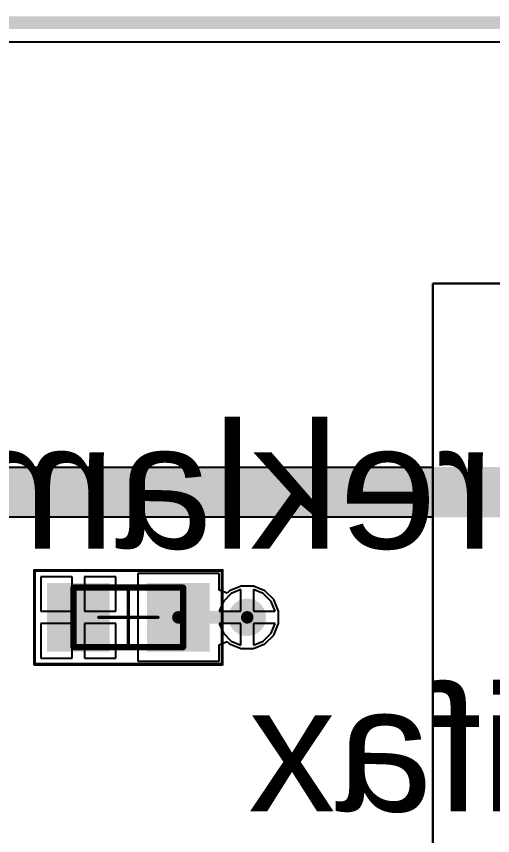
# Model space of a CAD drawing. Header units: inches. Extents: x -5 to 179, y -47 to 8.
# Drawn here: x 47.51 to 55.12, y -12.99 to 0.1 of the extents above; entities that cross this region are included whole.
import ezdxf

# ---------------------------------------------------------------- set-up
doc = ezdxf.new("R2010")
doc.units = ezdxf.units.IN
for name, color, linetype in [('Bottom 3D Body', 56, 'Continuous'), ('Bottom Courtyard', 56, 'Continuous'), ('Bottom Layer', 5, 'Continuous'), ('Bottom Overlay', 54, 'Continuous'), ('Bottom Paste', 16, 'Continuous'), ('Bottom Solder', 6, 'Continuous'), ('Keep-Out Layer', 6, 'Continuous'), ('Mechanical 1', 6, 'Continuous'), ('Top Layer', 1, 'Continuous'), ('Top Overlay', 2, 'Continuous'), ('Top Solder', 216, 'Continuous'), ('Via Holes', 16, 'Continuous')]:
    doc.layers.add(name, color=color, linetype=linetype)
doc.styles.add('Arial', font='', dxfattribs={"height": 0.2})
doc.styles.get('Arial').set_extended_font_data('Arial')

# ---------------------------------------------------------------- blocks, each defined once
blk = doc.blocks.new('CAPC0603_1608_55_N_B_1003')
at = {"layer": 'Bottom Layer'}
for points in [[(-0.35, 0.5), (-0.35, -0.5), (-1.25, -0.5), (-1.25, 0.5)], [(1.25, 0.5), (1.25, -0.5), (0.35, -0.5), (0.35, 0.5)]]:
    blk.add_hatch(color=5, dxfattribs=at).paths.add_polyline_path(points)
at = {"layer": 'Bottom Paste'}
for points in [[(-0.35, 0.5), (-0.35, -0.5), (-1.25, -0.5), (-1.25, 0.5)], [(1.25, 0.5), (1.25, -0.5), (0.35, -0.5), (0.35, 0.5)]]:
    blk.add_hatch(color=16, dxfattribs=at).paths.add_polyline_path(points)
at = {"layer": 'Bottom Solder'}
for points in [[(-0.3, 0.55), (-0.3, -0.55), (-1.3, -0.55), (-1.3, 0.55)], [(1.3, 0.55), (1.3, -0.55), (0.3, -0.55), (0.3, 0.55)]]:
    blk.add_hatch(color=6, dxfattribs=at).paths.add_polyline_path(points)
at = {"layer": 'Bottom 3D Body'}
for points in [[(-0.875, -0.475, 0.1, 0.1, 0), (-0.875, 0.475, 0.1, 0.1, 0)], [(-0.875, 0.475, 0.1, 0.1, 0), (0.875, 0.475, 0.1, 0.1, 0)], [(0.875, -0.475, 0.1, 0.1, 0), (0.875, 0.475, 0.1, 0.1, 0)], [(-0.875, -0.475, 0.1, 0.1, 0), (0.875, -0.475, 0.1, 0.1, 0)]]:
    blk.add_lwpolyline(points, format="xyseb", dxfattribs=at)
for points in [[(-0.9, 0.475, 0.05, 0.05, 1), (-0.85, 0.475, 0.05, 0.05, 1)], [(-0.9, 0.475, 0.05, 0.05, 1), (-0.85, 0.475, 0.05, 0.05, 1)], [(0.85, 0.475, 0.05, 0.05, 1), (0.9, 0.475, 0.05, 0.05, 1)], [(0.85, 0.475, 0.05, 0.05, 1), (0.9, 0.475, 0.05, 0.05, 1)], [(-0.9, -0.475, 0.05, 0.05, 1), (-0.85, -0.475, 0.05, 0.05, 1)], [(-0.9, -0.475, 0.05, 0.05, 1), (-0.85, -0.475, 0.05, 0.05, 1)], [(0.85, -0.475, 0.05, 0.05, 1), (0.9, -0.475, 0.05, 0.05, 1)], [(0.85, -0.475, 0.05, 0.05, 1), (0.9, -0.475, 0.05, 0.05, 1)]]:
    blk.add_lwpolyline(points, format="xyseb", close=True, dxfattribs=at)
at = {"layer": 'Bottom Courtyard'}
for points in [[(-1.5, 0.75, 0.05, 0.05, 0), (1.5, 0.75, 0.05, 0.05, 0)], [(-1.5, -0.75, 0.05, 0.05, 0), (-1.5, 0.75, 0.05, 0.05, 0)], [(1.5, -0.75, 0.05, 0.05, 0), (1.5, 0.75, 0.05, 0.05, 0)], [(0, -0.475, 0.05, 0.05, 0), (0, 0.475, 0.05, 0.05, 0)], [(-0.475, 0, 0.05, 0.05, 0), (0.475, 0, 0.05, 0.05, 0)], [(-1.5, -0.75, 0.05, 0.05, 0), (1.5, -0.75, 0.05, 0.05, 0)]]:
    blk.add_lwpolyline(points, format="xyseb", dxfattribs=at)
for points in [[(-1.512, 0.75, 0.025, 0.025, 1), (-1.488, 0.75, 0.025, 0.025, 1)], [(-1.512, 0.75, 0.025, 0.025, 1), (-1.488, 0.75, 0.025, 0.025, 1)], [(1.488, 0.75, 0.025, 0.025, 1), (1.513, 0.75, 0.025, 0.025, 1)], [(1.488, 0.75, 0.025, 0.025, 1), (1.513, 0.75, 0.025, 0.025, 1)], [(-0.012, 0.475, 0.025, 0.025, 1), (0.013, 0.475, 0.025, 0.025, 1)], [(-0.487, 0, 0.025, 0.025, 1), (-0.462, 0, 0.025, 0.025, 1)], [(0.463, 0, 0.025, 0.025, 1), (0.488, 0, 0.025, 0.025, 1)], [(-0.012, -0.475, 0.025, 0.025, 1), (0.013, -0.475, 0.025, 0.025, 1)], [(-1.512, -0.75, 0.025, 0.025, 1), (-1.488, -0.75, 0.025, 0.025, 1)], [(-1.512, -0.75, 0.025, 0.025, 1), (-1.488, -0.75, 0.025, 0.025, 1)], [(1.488, -0.75, 0.025, 0.025, 1), (1.513, -0.75, 0.025, 0.025, 1)], [(1.488, -0.75, 0.025, 0.025, 1), (1.513, -0.75, 0.025, 0.025, 1)]]:
    blk.add_lwpolyline(points, format="xyseb", close=True, dxfattribs=at)

msp = doc.modelspace()

# ---------------------------------------------------------------- hatches: boundary and pattern name
at = {"layer": 'Bottom Layer'}
h = msp.add_hatch(color=5, dxfattribs=at)
edge = h.paths.add_edge_path()
edge.add_arc((51.2, -9.5), 0.3, 0, 360)
at = {"layer": 'Top Layer'}
h = msp.add_hatch(color=1, dxfattribs=at)
edge = h.paths.add_edge_path()
edge.add_arc((51.2, -9.5), 0.3, 0, 360)
at = {"layer": 'Via Holes'}
h = msp.add_hatch(color=7, dxfattribs=at)
edge = h.paths.add_edge_path()
edge.add_arc((51.2, -9.5), 0.15, 0, 360)

# ---------------------------------------------------------------- linework, layer by layer
at = {"layer": 'Bottom Layer'}
for p, q in [((26.7, -0.303), (75.46, -0.303)), ((48.4, -8.85), (47.9, -8.85)), ((47.9, -8.85), (47.9, -9.4)), ((48.4, -9.4), (48.4, -8.85)), ((49.1, -8.85), (48.6, -8.85)), ((48.6, -8.85), (48.6, -9.4)), ((49.1, -9.4), (49.1, -8.85)), ((50.75, -8.8), (49.45, -8.8)), ((49.45, -8.8), (49.45, -10.2)), ((50.75, -9.063), (50.75, -8.8)), ((51.101, -9), (50.917, -9.076)), ((51.299, -9), (51.101, -9)), ((51.483, -9.076), (51.299, -9)), ((50.877, -9.116), (50.75, -9.063)), ((50.917, -9.076), (50.877, -9.116)), ((51.624, -9.217), (51.483, -9.076)), ((51.7, -9.401), (51.624, -9.217)), ((47.9, -9.4), (48.4, -9.4)), ((48.6, -9.4), (49.1, -9.4)), ((51.7, -9.599), (51.7, -9.401)), ((48.4, -9.6), (47.9, -9.6)), ((47.9, -9.6), (47.9, -10.15)), ((48.4, -10.15), (48.4, -9.6)), ((49.1, -9.6), (48.6, -9.6)), ((48.6, -9.6), (48.6, -10.15)), ((49.1, -10.15), (49.1, -9.6)), ((51.624, -9.783), (51.7, -9.599)), ((51.483, -9.924), (51.624, -9.783)), ((50.75, -9.937), (50.877, -9.884)), ((50.75, -10.2), (50.75, -9.937)), ((50.877, -9.884), (50.917, -9.924)), ((50.917, -9.924), (51.101, -10)), ((51.299, -10), (51.483, -9.924)), ((51.101, -10), (51.299, -10)), ((47.9, -10.15), (48.4, -10.15)), ((48.6, -10.15), (49.1, -10.15)), ((49.45, -10.2), (50.75, -10.2))]:
    msp.add_line(p, q, dxfattribs=at)
msp.add_lwpolyline([(50.1, -9.5, 0.2, 0.2, 0), (51.2, -9.5, 0.2, 0.2, 0)], format="xyseb", dxfattribs=at)
for points in [[(50.05, -9.5, 0.1, 0.1, 1), (50.15, -9.5, 0.1, 0.1, 1)], [(51.15, -9.5, 0.1, 0.1, 1), (51.25, -9.5, 0.1, 0.1, 1)]]:
    msp.add_lwpolyline(points, format="xyseb", close=True, dxfattribs=at)
at = {"layer": 'Keep-Out Layer'}
msp.add_lwpolyline([(-0.001, 0.003, 0.2, 0.2, 0), (173.332, 0.003, 0.2, 0.2, 0)], format="xyseb", dxfattribs=at)
at = {"layer": 'Mechanical 1'}
msp.add_lwpolyline([(33.75, -7.5, 0.8, 0.8, 0), (60.925, -7.5, 0.8, 0.8, 0)], format="xyseb", dxfattribs=at)
at = {"layer": 'Top Layer'}
for p, q in [((0.304, -0.303), (173.026, -0.303)), ((50.945, -9.119), (50.819, -9.245)), ((51.1, -9.054), (50.945, -9.119)), ((51.1, -9.4), (51.1, -9.054)), ((51.455, -9.119), (51.3, -9.054)), ((51.3, -9.054), (51.3, -9.4)), ((51.581, -9.245), (51.455, -9.119)), ((50.819, -9.245), (50.754, -9.4)), ((51.646, -9.4), (51.581, -9.245)), ((50.754, -9.4), (51.1, -9.4)), ((51.3, -9.4), (51.646, -9.4)), ((51.1, -9.6), (50.754, -9.6)), ((50.754, -9.6), (50.819, -9.755)), ((51.1, -9.946), (51.1, -9.6)), ((51.646, -9.6), (51.3, -9.6)), ((51.3, -9.6), (51.3, -9.946)), ((51.581, -9.755), (51.646, -9.6)), ((50.819, -9.755), (50.945, -9.881)), ((51.455, -9.881), (51.581, -9.755)), ((50.945, -9.881), (51.1, -9.946)), ((51.3, -9.946), (51.455, -9.881))]:
    msp.add_line(p, q, dxfattribs=at)
at = {"layer": 'Top Overlay'}
for p, q in [((54.165, -18.331), (54.165, -4.164)), ((54.165, -4.164), (55.323, -4.164))]:
    msp.add_line(p, q, dxfattribs=at)
at = {"layer": 'Top Solder'}
for p, q in [((59.165, -4.164), (54.165, -4.164)), ((54.165, -4.164), (54.165, -18.331)), ((44.998, -7.1), (54.165, -7.1)), ((54.165, -7.1), (54.165, -7.9)), ((54.165, -7.9), (44.998, -7.9))]:
    msp.add_line(p, q, dxfattribs=at)

# ---------------------------------------------------------------- block references
msp.add_blockref('CAPC0603_1608_55_N_B_1003', (49.3, -9.5))

# ---------------------------------------------------------------- texts
at = {"layer": 'Bottom Overlay', "style": 'Arial', "text_generation_flag": 2}
for s, p in [('Lysreklamen 2015', (59.5, -8.4)), ('Lurifax', (59.6, -12.6))]:
    msp.add_text(s, height=2, rotation=360, dxfattribs=at).set_placement(p)

doc.saveas('drawing.dxf')
